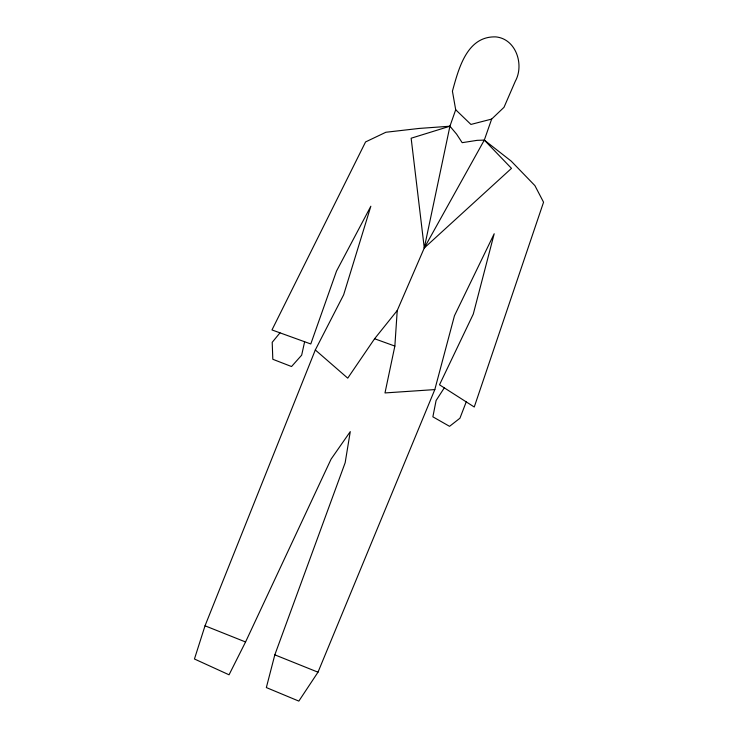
<?xml version="1.0" encoding="UTF-8"?>
<svg xmlns="http://www.w3.org/2000/svg" width="738" height="738" viewBox="0 0 738 738"><rect width="100%" height="100%" fill="white"/><g stroke="black" fill="none" stroke-linecap="round" stroke-linejoin="round"><path stroke-width="1.11" d="M434.811 389.59L384.987 392.939L394.858 346.076L397.228 310.523L424.276 247.977L484.312 140.091L491.656 119.086L504.008 107.305L515.345 81.171C524.34 64.935 516.203 38.93 495.881 36.9C466.72 35.839 458.529 69.261 452.422 91.18L455.697 109.759L449.931 126.216L424.276 247.977L511.489 168.356L484.312 140.091L477.108 140.349L462.173 142.674L456.573 134.104L449.931 126.216L419.11 128.44L385.863 132.259L365.568 141.936L271.981 329.941L310.79 343.973L336.528 271.058L370.845 206.225L343.64 294.822L315.31 349.96L205.026 625.796L194.445 658.997L229.048 674.8L245.56 641.977L331.076 459.147L350.273 431.619L345.163 462.717L274.822 654.837L266.344 687.567L298.835 701.1L317.995 672.189L434.811 389.59L454.46 315.744L494.192 233.752L473.279 314.102L439.507 384.802L474.257 407.007L543.555 202.212L534.902 185.616L511.213 161.133L484.312 140.091M304.628 341.74L301.667 355.163L291.538 366.537L272.82 359.286L272.202 342.312L280.006 332.838M466.231 401.878L459.94 418.215L449.553 426.333L432.874 416.822L436.093 400.513L444.285 387.856M397.228 310.523L374.59 338.751L347.736 378.151L315.31 349.96M449.931 126.216L411.149 138.218L424.276 247.977M491.656 119.086L470.927 124.436L455.697 109.759M374.59 338.751L394.858 346.076M205.026 625.796L245.56 641.977M274.822 654.837L317.995 672.189"/></g></svg>
